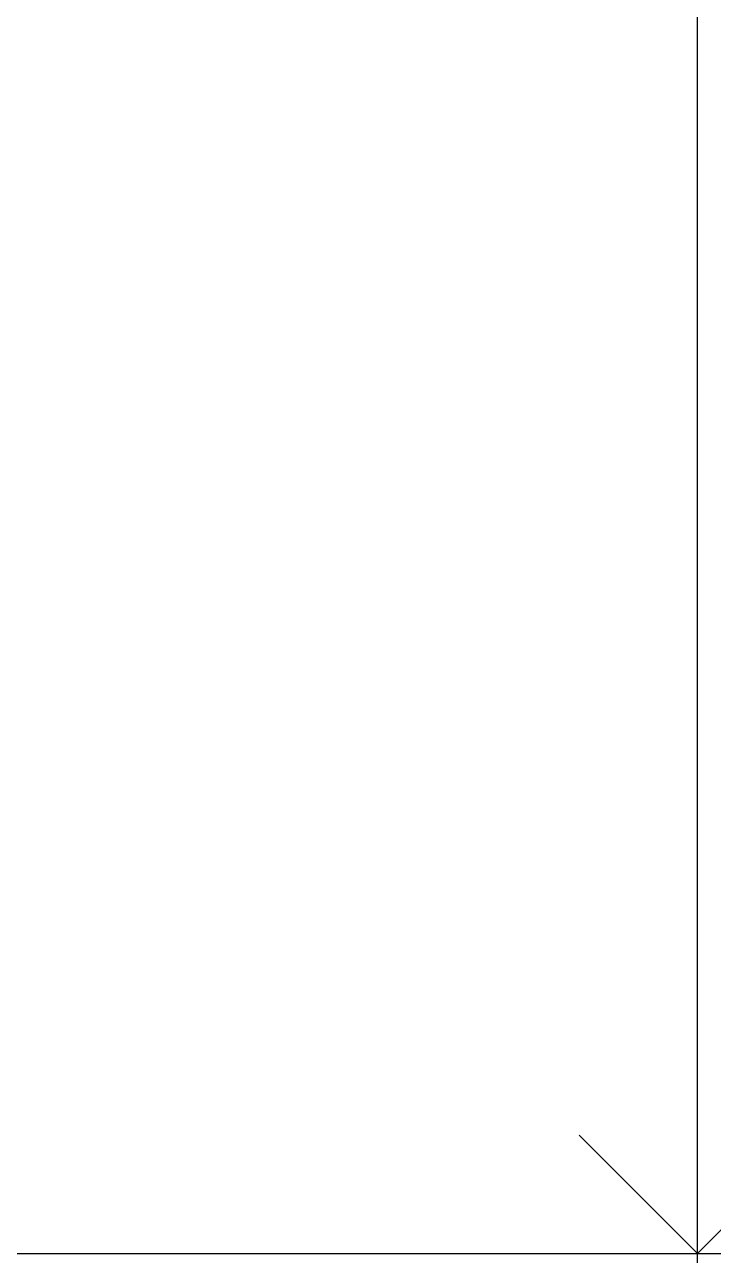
# Model space of a CAD drawing. Header units: inches. Extents: x -16404 to 14624, y -1591 to 16152.
# Drawn here: x -8976.1 to -8941.1, y 7951.9 to 8014.4 of the extents above; entities that cross this region are included whole.
import ezdxf
from ezdxf import colors
from ezdxf.entities.mleader import LeaderData, LeaderLine
from ezdxf.math import Vec2, Vec3

# ---------------------------------------------------------------- set-up
doc = ezdxf.new("R2010")
doc.units = ezdxf.units.IN
doc.header["$LTSCALE"] = 24
doc.header["$MEASUREMENT"] = 0
doc.linetypes.add('DASHED2', pattern=[0.375, 0.25, -0.125])
doc.layers.get('0').update_dxf_attribs({"linetype": 'CONTINUOUS'})
doc.layers.add('S-ANNO-GRID-NONPLOT', color=251, linetype='CONTINUOUS', plot=False)
doc.layers.add('S-ANNO-NOTE', color=4, linetype='CONTINUOUS')
doc.layers.add('S-NOTE', color=4, linetype='CONTINUOUS')
doc.styles.add('Arial', font='arial.ttf', dxfattribs={"width": 0.85})
doc.styles.add('ROMANS', font='romans.shx', dxfattribs={"width": 0.85})

# ---------------------------------------------------------------- blocks, each defined once
blk = doc.blocks.new('Se_24x36_DETAILS_GRID')
for p, q in [((15.53484981254195, 7.666666666666777), (15.53484981254195, 15.33333333333345)), ((15.53484981254195, 7.666666666666777), (16.034849812564, 8.166666666688936)), ((7.76742490627095, 7.666666666666725), (15.5348498125419, 7.666666666666721)), ((15.53484981254189, 7.666666666666725), (23.30227471881284, 7.666666666666721)), ((15.53484981254195, 1.039168751049147e-13), (15.53484981254195, 7.666666666666777))]:
    blk.add_line(p, q)
at = {"linetype": 'DASHED2', "ltscale": 0.5}
blk.add_line((15.53484981254189, 7.66666666666672), (15.03484981251985, 8.166666666688881), dxfattribs=at)

msp = doc.modelspace()

# ---------------------------------------------------------------- block references
at = {"layer": 'S-ANNO-GRID-NONPLOT', "xscale": 12, "yscale": 12, "zscale": 12}
msp.add_blockref('Se_24x36_DETAILS_GRID', (-9128.36779813519, 7859.999999999998), dxfattribs=at)

# ---------------------------------------------------------------- leaders
at = {"layer": 'S-ANNO-NOTE'}
ml = msp.add_multileader_mtext('Standard', dxfattribs=at)
ml.set_content('STIFFENER PLATE', color=4, style='Arial')
ml.set_leader_properties(color=2)
ml.build(insert=Vec2(0, 0))
ml.multileader.update_dxf_attribs({"dogleg_length": 0.1250000000000006, "arrow_head_size": 0.875, "scale": 8})
ctx = ml.context
ctx.base_point, ctx.scale, ctx.char_height, ctx.arrow_head_size, ctx.landing_gap_size, ctx.plane_origin = Vec3(-8933.714531359477, 7973.748436026938), 8, 0.75, 0.875, 0.72, Vec3(-8877.170599754758, 10781.81824228508)
ctx.text_align_type = 2
notes = []
notes.append((ctx, [(0, (1, 1, 0), (-8923.345788180759, 7973.748436026938), (-1, 0), 1.000000000000004, [(0, [(-8915.03381588974, 7981.531607639093)], 0, [])])]))
ctx.mtext.insert, ctx.mtext.width, ctx.mtext.alignment, ctx.mtext.flow_direction = Vec3(-8925.06578818076, 7974.129830979188), 9.800907780125272, 3, 5
at = {"layer": 'S-NOTE'}
ml = msp.add_multileader_mtext('Standard', dxfattribs=at)
ml.set_content('WOOD BEAM PER PLAN', color=4, style='ROMANS')
ml.set_leader_properties(color=2)
ml.build(insert=Vec2(0, 0))
ml.multileader.update_dxf_attribs({"dogleg_length": 0.36, "arrow_head_size": 0.875, "scale": 8})
ctx = ml.context
ctx.base_point, ctx.scale, ctx.char_height, ctx.arrow_head_size, ctx.landing_gap_size, ctx.plane_origin = Vec3(-8994.49699405548, 8008.614312001644), 8, 0.75, 0.875, 0.72, Vec3(-9041.465211374485, 10816.68411825979)
notes.append((ctx, [(0, (1, 1, 0), (-8995.49699405548, 8008.614312001644), (1, 0), 1.000000000000005, [(0, [(-9008.243211438752, 8002.811899936313)], 0, [])])]))
ctx.mtext.insert, ctx.mtext.width, ctx.mtext.flow_direction = Vec3(-8993.776994055479, 8008.989312001644), 9.800907780125272, 5
ml = msp.add_multileader_mtext('Standard', dxfattribs=at)
ml.set_content('STEEL COLUMN PER PLAN', color=4, style='ROMANS')
ml.set_leader_properties(color=2)
ml.build(insert=Vec2(0, 0))
ml.multileader.update_dxf_attribs({"dogleg_length": 0.36, "arrow_head_size": 0.875, "scale": 8})
ctx = ml.context
ctx.base_point, ctx.scale, ctx.char_height, ctx.arrow_head_size, ctx.landing_gap_size, ctx.plane_origin = Vec3(-8992.32130105856, 7995.393579870748), 8, 0.75, 0.875, 0.72, Vec3(-9039.289518377565, 10803.46338612889)
notes.append((ctx, [(0, (1, 1, 0), (-8993.32130105856, 7995.393579870748), (1, 0), 1.000000000000005, [(0, [(-9000.49097657909, 7988.263178239278)], 0, [])])]))
ctx.mtext.insert, ctx.mtext.width, ctx.mtext.flow_direction = Vec3(-8991.60130105856, 7995.768579870748), 9.800907780125272, 5
ml = msp.add_multileader_mtext('Standard', dxfattribs=at)
ml.set_content('STEEL BEAM PER PLAN', color=4, style='ROMANS')
ml.set_leader_properties(color=2)
ml.build(insert=Vec2(0, 0))
ml.multileader.update_dxf_attribs({"dogleg_length": 0.36, "arrow_head_size": 0.875, "scale": 8})
ctx = ml.context
ctx.base_point, ctx.scale, ctx.char_height, ctx.arrow_head_size, ctx.landing_gap_size, ctx.plane_origin = Vec3(-8992.32130105856, 7990.694935020447), 8, 0.75, 0.875, 0.72, Vec3(-9039.289518377565, 10798.76474127859)
notes.append((ctx, [(0, (1, 1, 0), (-8993.32130105856, 7990.694935020447), (1, 0), 1.000000000000005, [(0, [(-8995.765081260128, 7988.263178239278)], 0, [])])]))
ctx.mtext.insert, ctx.mtext.width, ctx.mtext.flow_direction = Vec3(-8991.60130105856, 7991.069935020447), 9.800907780125272, 5
for ctx, leaders in notes:
    for number, flags, end, landing, length, lines in leaders:
        leader = LeaderData()
        leader.index, (leader.has_last_leader_line, leader.has_dogleg_vector, leader.attachment_direction) = number, flags
        leader.last_leader_point, leader.dogleg_vector, leader.dogleg_length = Vec3(end), Vec3(landing), length
        for number, points, colour, breaks in lines:
            line = LeaderLine()
            line.index, line.vertices, line.color, line.breaks = number, Vec3.list(points), colors.encode_raw_color(colour), breaks
            leader.lines.append(line)
        ctx.leaders.append(leader)

doc.saveas('drawing.dxf')
